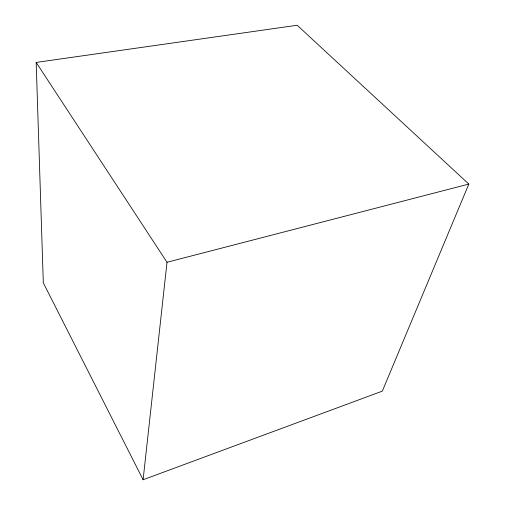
<?xml version="1.0" encoding="UTF-8"?>
<svg xmlns="http://www.w3.org/2000/svg" width="505" height="505" viewBox="0 0 505 505"><rect width="100%" height="100%" fill="white"/><g stroke="black" fill="none" stroke-linecap="round" stroke-linejoin="round"><path stroke-width="0.76" d="M143.111 479.75L167.01 262.272L36.177 62.424L297.186 25.25L468.823 184.079L382.323 391.135L143.111 479.75L43.31 282.825L36.177 62.424M167.01 262.272L468.823 184.079"/></g></svg>
